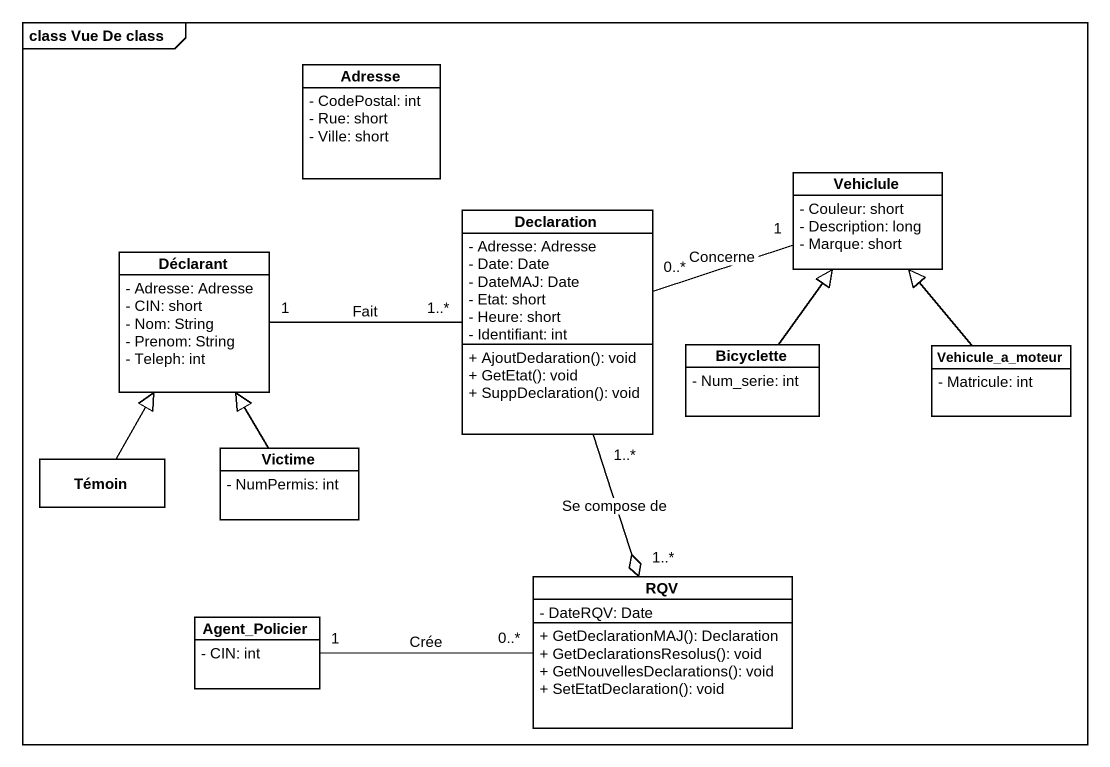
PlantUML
@startuml
mainframe class Vue De class
hide circle
hide empty members
skinparam classAttributeIconSize 0
class Adresse {
  - CodePostal: int
  - Rue: short
  - Ville: short
}
class Vehiclule {
  - Couleur: short
  - Description: long
  - Marque: short
}
class Declaration {
  - Adresse: Adresse
  - Date: Date
  - DateMAJ: Date
  - Etat: short
  - Heure: short
  - Identifiant: int
  + AjoutDedaration(): void
  + GetEtat(): void
  + SuppDeclaration(): void
}
class Déclarant {
  - Adresse: Adresse
  - CIN: short
  - Nom: String
  - Prenom: String
  - Teleph: int
}
class Bicyclette {
  - Num_serie: int
}
class Vehicule_a_moteur {
  - Matricule: int
}
class Témoin
class Victime {
  - NumPermis: int
}
class Agent_Policier {
  - CIN: int
}
class RQV {
  - DateRQV: Date
  + GetDeclarationMAJ(): Declaration
  + GetDeclarationsResolus(): void
  + GetNouvellesDeclarations(): void
  + SetEtatDeclaration(): void
}
Declaration "0..*" -right- "1" Vehiclule : Concerne
Declaration "1..*" --o "1..*" RQV : Se compose de
Déclarant "1" -right- "1..*" Declaration : Fait
Bicyclette -up-|> Vehiclule
Vehicule_a_moteur -up-|> Vehiclule
Témoin -up-|> Déclarant
Victime -up-|> Déclarant
Agent_Policier "1" -right- "0..*" RQV : Crée
@enduml
